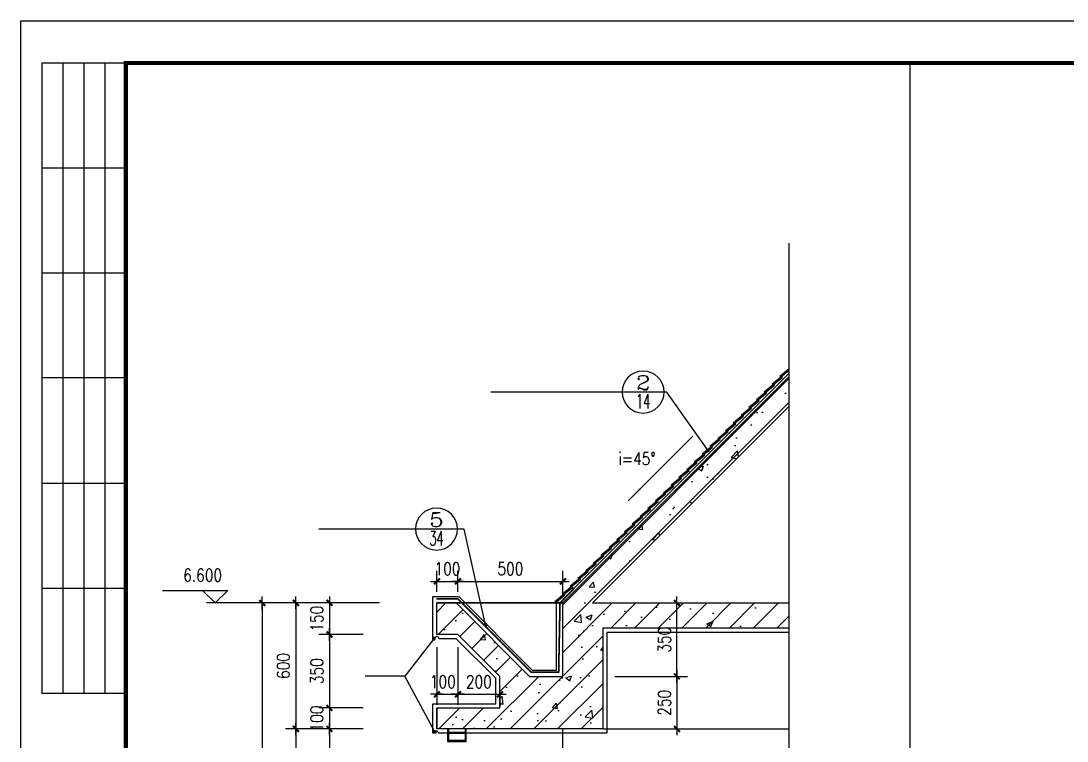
# Model space of a CAD drawing. Extents: x 12400 to 217743, y 90685 to 209848.
# Drawn here: x 115565 to 120550, y 188252 to 191681 of the extents above; entities that cross this region are included whole.
import ezdxf
from ezdxf.enums import TextEntityAlignment as Align

# ---------------------------------------------------------------- set-up
doc = ezdxf.new("R2010")
doc.units = 0
doc.header["$LTSCALE"] = 200
doc.linetypes.add('CONTINOUS', pattern=[0])
doc.layers.get('0').update_dxf_attribs({"linetype": 'CONTINUOUS'})
doc.layers.get('DEFPOINTS').update_dxf_attribs({"linetype": 'CONTINUOUS'})
for name, color, linetype in [('2', 2, 'CONTINUOUS'), ('4', 4, 'CONTINUOUS'), ('8', 8, 'CONTINUOUS'), ('ASHADE', 7, 'CONTINUOUS'), ('F1', 121, 'CONTINOUS'), ('HATCH', 8, 'CONTINUOUS'), ('PUB_DIM', 3, 'CONTINUOUS'), ('PUB_TITLE', 143, 'CONTINUOUS'), ('TEXT', 7, 'CONTINUOUS')]:
    doc.layers.add(name, color=color, linetype=linetype)
doc.styles.add('COMP', font='complex', dxfattribs={"bigfont": 'hztxt'})
doc.styles.add('DIM_FONT', font='SIMPLEX', dxfattribs={"width": 0.8})
doc.dimstyles.new('DIMB20', dxfattribs={"dimscale": 0.2, "dimtxt": 300, "dimasz": 1, "dimexe": 250, "dimexo": 300, "dimgap": 150, "dimtad": 1, "dimdec": 0, "dimzin": 0, "dimdsep": 46, "dimtxsty": 'DIM_FONT', "dimblk": '_DIMX', "dimblk1": '_DIMX', "dimblk2": '_DIMX', "dimcen": 2.5, "dimse2": 1, "dimclrt": 7, "dimadec": 0, "dimazin": 0, "dimtfac": 1, "dimtdec": 0, "dimtix": 1, "dimtmove": 2, "dimatfit": 3, "dimldrblk": '_DIMX', "dimfxl": 0, "dimtolj": 1, "dimtzin": 0, "dimarcsym": 0})
doc.dimstyles.new('DIMN150', dxfattribs={"dimscale": 1.5, "dimtxt": 300, "dimasz": 1, "dimexe": 250, "dimexo": 0, "dimgap": 150, "dimtad": 1, "dimdec": 0, "dimzin": 0, "dimdsep": 46, "dimtxsty": 'DIM_FONT', "dimblk": '_DIMX', "dimblk1": '_DIMX', "dimblk2": '_DIMX', "dimsah": 1, "dimcen": 0, "dimclrt": 7, "dimadec": 0, "dimazin": 0, "dimtfac": 1, "dimtdec": 0, "dimtix": 1, "dimtmove": 2, "dimatfit": 3, "dimldrblk": '_DIMX', "dimfxl": 0, "dimtolj": 1, "dimtzin": 0, "dimarcsym": 0})
doc.dimstyles.new('DIMN20', dxfattribs={"dimscale": 0.2, "dimtxt": 300, "dimasz": 1, "dimexe": 250, "dimexo": 300, "dimgap": 150, "dimtad": 1, "dimdec": 0, "dimzin": 0, "dimdsep": 46, "dimtxsty": 'DIM_FONT', "dimblk": '_DIMX', "dimblk1": '_DIMX', "dimblk2": '_DIMX', "dimcen": 2.5, "dimclrt": 7, "dimadec": 0, "dimazin": 0, "dimtfac": 1, "dimtdec": 0, "dimtix": 1, "dimtmove": 2, "dimatfit": 3, "dimldrblk": '_DIMX', "dimfxl": 0, "dimtolj": 1, "dimtzin": 0, "dimarcsym": 0})

# ---------------------------------------------------------------- blocks, each defined once
blk = doc.blocks.new('_DIMX')
blk.add_line((-150, 0), (150, 0))
at = {"const_width": 50}
blk.add_lwpolyline([(-70, -70), (70, 70)], dxfattribs=at)
blk = doc.blocks.new('*D1977')
at = {"layer": 'DEFPOINTS', "color": 0}
for p in [(117195.4, 188909.5), (117035, 188759.5), (117195.4, 188759.5)]:
    blk.add_point(p, dxfattribs=at)
at = {"layer": 'PUB_DIM', "color": 0, "lineweight": -2}
for p, q in [((117195.4, 188909.5), (116985, 188909.5)), ((117035, 188909.7), (117035, 188909.9)), ((117035, 188909.5), (117035, 188759.5)), ((117195.4, 188759.5), (116985, 188759.5)), ((117035, 188759.3), (117035, 188759.1))]:
    blk.add_line(p, q, dxfattribs=at)
at = {"layer": 'PUB_DIM', "color": 0, "lineweight": -2, "xscale": 0.2, "yscale": 0.2, "zscale": 0.2}
for p, rotation in [((117035, 188909.5), 270), ((117035, 188759.5), 90)]:
    blk.add_blockref('_DIMX', p, dxfattribs=dict(at, rotation=rotation))
at = {"layer": 'PUB_DIM', "color": 7, "insert": (116975, 188834.5), "char_height": 60, "attachment_point": 5, "rotation": 90, "style": 'DIM_FONT'}
blk.add_mtext('\\A1;150', dxfattribs=at)
blk = doc.blocks.new('*D1978')
at = {"layer": 'DEFPOINTS', "color": 0}
for p in [(117195.4, 188759.5), (117035, 188409.5), (117195.4, 188409.5)]:
    blk.add_point(p, dxfattribs=at)
at = {"layer": 'PUB_DIM', "color": 0, "lineweight": -2}
for p, q in [((117195.4, 188759.5), (116985, 188759.5)), ((117035, 188759.3), (117035, 188409.7)), ((117195.4, 188409.5), (116985, 188409.5))]:
    blk.add_line(p, q, dxfattribs=at)
at = {"layer": 'PUB_DIM', "color": 0, "lineweight": -2, "xscale": 0.2, "yscale": 0.2, "zscale": 0.2}
for p, rotation in [((117035, 188759.5), 90), ((117035, 188409.5), 270)]:
    blk.add_blockref('_DIMX', p, dxfattribs=dict(at, rotation=rotation))
at = {"layer": 'PUB_DIM', "color": 7, "insert": (116975, 188584.5), "char_height": 60, "attachment_point": 5, "rotation": 90, "style": 'DIM_FONT'}
blk.add_mtext('\\A1;350', dxfattribs=at)
blk = doc.blocks.new('*D1979')
at = {"layer": 'DEFPOINTS', "color": 0}
for p in [(117195.4, 188409.5), (117035, 188309.5), (117195.4, 188309.5)]:
    blk.add_point(p, dxfattribs=at)
at = {"layer": 'PUB_DIM', "color": 0, "lineweight": -2}
for p, q in [((117195.4, 188409.5), (116985, 188409.5)), ((117035, 188409.7), (117035, 188409.9)), ((117035, 188409.5), (117035, 188309.5)), ((117195.4, 188309.5), (116985, 188309.5)), ((117035, 188309.3), (117035, 188309.1))]:
    blk.add_line(p, q, dxfattribs=at)
at = {"layer": 'PUB_DIM', "color": 0, "lineweight": -2, "xscale": 0.2, "yscale": 0.2, "zscale": 0.2}
for p, rotation in [((117035, 188409.5), 270), ((117035, 188309.5), 90)]:
    blk.add_blockref('_DIMX', p, dxfattribs=dict(at, rotation=rotation))
at = {"layer": 'PUB_DIM', "color": 7, "insert": (116975, 188359.5), "char_height": 60, "attachment_point": 5, "rotation": 90, "style": 'DIM_FONT'}
blk.add_mtext('\\A1;100', dxfattribs=at)
blk = doc.blocks.new('*D1980')
at = {"layer": 'DEFPOINTS', "color": 0}
for p in [(118334.3, 188559.5), (118334.3, 188309.5), (118690.8, 188309.5)]:
    blk.add_point(p, dxfattribs=at)
at = {"layer": 'PUB_DIM', "color": 0, "lineweight": -2}
for p, q in [((118394.3, 188559.5), (118740.8, 188559.5)), ((118690.8, 188559.3), (118690.8, 188309.7)), ((118394.3, 188309.5), (118740.8, 188309.5))]:
    blk.add_line(p, q, dxfattribs=at)
at = {"layer": 'PUB_DIM', "color": 0, "lineweight": -2, "xscale": 0.2, "yscale": 0.2, "zscale": 0.2}
for p, rotation in [((118690.8, 188559.5), 90), ((118690.8, 188309.5), 270)]:
    blk.add_blockref('_DIMX', p, dxfattribs=dict(at, rotation=rotation))
at = {"layer": 'PUB_DIM', "color": 7, "insert": (118630.8, 188434.5), "char_height": 60, "attachment_point": 5, "rotation": 90, "style": 'DIM_FONT'}
blk.add_mtext('\\A1;250', dxfattribs=at)
blk = doc.blocks.new('*D1981')
at = {"layer": 'DEFPOINTS', "color": 0}
for p in [(118408, 188909.5), (118690.8, 188909.5), (118334.3, 188559.5)]:
    blk.add_point(p, dxfattribs=at)
at = {"layer": 'PUB_DIM', "color": 0, "lineweight": -2}
for p, q in [((118468, 188909.5), (118740.8, 188909.5)), ((118690.8, 188559.7), (118690.8, 188909.3)), ((118394.3, 188559.5), (118740.8, 188559.5))]:
    blk.add_line(p, q, dxfattribs=at)
at = {"layer": 'PUB_DIM', "color": 0, "lineweight": -2, "xscale": 0.2, "yscale": 0.2, "zscale": 0.2}
for p, rotation in [((118690.8, 188909.5), 90), ((118690.8, 188559.5), 270)]:
    blk.add_blockref('_DIMX', p, dxfattribs=dict(at, rotation=rotation))
at = {"layer": 'PUB_DIM', "color": 7, "insert": (118630.8, 188734.5), "char_height": 60, "attachment_point": 5, "rotation": 90, "style": 'DIM_FONT'}
blk.add_mtext('\\A1;350', dxfattribs=at)
blk = doc.blocks.new('*D1982')
at = {"layer": 'DEFPOINTS', "color": 0}
for p in [(117195.4, 188309.5), (117035, 187809.5), (117195.4, 187809.5)]:
    blk.add_point(p, dxfattribs=at)
at = {"layer": 'PUB_DIM', "color": 0, "lineweight": -2}
for p, q in [((117195.4, 188309.5), (116985, 188309.5)), ((117035, 188309.3), (117035, 187809.7)), ((117195.4, 187809.5), (116985, 187809.5))]:
    blk.add_line(p, q, dxfattribs=at)
at = {"layer": 'PUB_DIM', "color": 0, "lineweight": -2, "xscale": 0.2, "yscale": 0.2, "zscale": 0.2}
for p, rotation in [((117035, 188309.5), 90), ((117035, 187809.5), 270)]:
    blk.add_blockref('_DIMX', p, dxfattribs=dict(at, rotation=rotation))
at = {"layer": 'PUB_DIM', "color": 7, "insert": (116975, 188059.5), "char_height": 60, "attachment_point": 5, "rotation": 90, "style": 'DIM_FONT'}
blk.add_mtext('\\A1;500', dxfattribs=at)
blk = doc.blocks.new('*D1991')
at = {"layer": 'DEFPOINTS', "color": 0}
for p in [(117035.4, 188909.5), (116875, 188309.5), (117035.4, 188309.5)]:
    blk.add_point(p, dxfattribs=at)
at = {"layer": 'PUB_DIM', "color": 0, "lineweight": -2}
for p, q in [((117035.4, 188909.5), (116825, 188909.5)), ((116875, 188909.3), (116875, 188309.7)), ((117035.4, 188309.5), (116825, 188309.5))]:
    blk.add_line(p, q, dxfattribs=at)
at = {"layer": 'PUB_DIM', "color": 0, "lineweight": -2, "xscale": 0.2, "yscale": 0.2, "zscale": 0.2}
for p, rotation in [((116875, 188909.5), 90), ((116875, 188309.5), 270)]:
    blk.add_blockref('_DIMX', p, dxfattribs=dict(at, rotation=rotation))
at = {"layer": 'PUB_DIM', "color": 7, "insert": (116815, 188609.5), "char_height": 60, "attachment_point": 5, "rotation": 90, "style": 'DIM_FONT'}
blk.add_mtext('\\A1;600', dxfattribs=at)
blk = doc.blocks.new('*D1999')
at = {"layer": 'DEFPOINTS', "color": 0}
for p in [(117647.1, 189012.3), (117547, 188902.9), (117647.1, 188902.9)]:
    blk.add_point(p, dxfattribs=at)
at = {"layer": 'PUB_DIM', "color": 0, "lineweight": -2}
for p, q in [((117547, 188962.9), (117547, 189062.3)), ((117647.1, 188962.9), (117647.1, 189062.3)), ((117546.8, 189012.3), (117546.6, 189012.3)), ((117547, 189012.3), (117647.1, 189012.3)), ((117647.3, 189012.3), (117647.5, 189012.3))]:
    blk.add_line(p, q, dxfattribs=at)
at = {"layer": 'PUB_DIM', "color": 0, "lineweight": -2, "xscale": 0.2, "yscale": 0.2, "zscale": 0.2}
blk.add_blockref('_DIMX', (117547, 189012.3), dxfattribs=at)
at = {"layer": 'PUB_DIM', "color": 0, "lineweight": -2, "xscale": 0.2, "yscale": 0.2, "zscale": 0.2, "rotation": 180}
blk.add_blockref('_DIMX', (117647.1, 189012.3), dxfattribs=at)
at = {"layer": 'PUB_DIM', "color": 7, "insert": (117597.1, 189072.3), "char_height": 60, "attachment_point": 5, "style": 'DIM_FONT'}
blk.add_mtext('\\A1;100', dxfattribs=at)
blk = doc.blocks.new('*D2000')
at = {"layer": 'DEFPOINTS', "color": 0}
for p in [(118147, 189012.3), (117647.1, 188902.9), (118147, 188884.8)]:
    blk.add_point(p, dxfattribs=at)
at = {"layer": 'PUB_DIM', "color": 0, "lineweight": -2}
for p, q in [((117647.1, 188962.9), (117647.1, 189062.3)), ((118147, 188944.8), (118147, 189062.3)), ((117647.3, 189012.3), (118146.8, 189012.3))]:
    blk.add_line(p, q, dxfattribs=at)
at = {"layer": 'PUB_DIM', "color": 0, "lineweight": -2, "xscale": 0.2, "yscale": 0.2, "zscale": 0.2, "rotation": 180}
blk.add_blockref('_DIMX', (117647.1, 189012.3), dxfattribs=at)
at = {"layer": 'PUB_DIM', "color": 0, "lineweight": -2, "xscale": 0.2, "yscale": 0.2, "zscale": 0.2}
blk.add_blockref('_DIMX', (118147, 189012.3), dxfattribs=at)
at = {"layer": 'PUB_DIM', "color": 7, "insert": (117897.1, 189072.3), "char_height": 60, "attachment_point": 5, "style": 'DIM_FONT'}
blk.add_mtext('\\A1;500', dxfattribs=at)
blk = doc.blocks.new('*D2001')
at = {"layer": 'DEFPOINTS', "color": 0}
for p in [(117547, 188759.5), (117647.1, 188759.5), (117647.1, 188474.5)]:
    blk.add_point(p, dxfattribs=at)
at = {"layer": 'PUB_DIM', "color": 0, "lineweight": -2}
for p, q in [((117547, 188699.5), (117547, 188424.5)), ((117647.1, 188699.5), (117647.1, 188424.5)), ((117547.2, 188474.5), (117646.9, 188474.5))]:
    blk.add_line(p, q, dxfattribs=at)
at = {"layer": 'PUB_DIM', "color": 0, "lineweight": -2, "xscale": 0.2, "yscale": 0.2, "zscale": 0.2, "rotation": 180}
blk.add_blockref('_DIMX', (117547, 188474.5), dxfattribs=at)
at = {"layer": 'PUB_DIM', "color": 0, "lineweight": -2, "xscale": 0.2, "yscale": 0.2, "zscale": 0.2}
blk.add_blockref('_DIMX', (117647.1, 188474.5), dxfattribs=at)
at = {"layer": 'PUB_DIM', "color": 7, "insert": (117575.1, 188534.5), "char_height": 60, "attachment_point": 5, "style": 'DIM_FONT'}
blk.add_mtext('\\A1;100', dxfattribs=at)
blk = doc.blocks.new('*D2002')
at = {"layer": 'DEFPOINTS', "color": 0}
for p in [(117647.1, 188759.5), (117847.1, 188540.2), (117847.1, 188474.5)]:
    blk.add_point(p, dxfattribs=at)
at = {"layer": 'PUB_DIM', "color": 0, "lineweight": -2}
for p, q in [((117647.1, 188699.5), (117647.1, 188424.5)), ((117647.3, 188474.5), (117846.9, 188474.5)), ((117847.1, 188480.2), (117847.1, 188424.5))]:
    blk.add_line(p, q, dxfattribs=at)
at = {"layer": 'PUB_DIM', "color": 0, "lineweight": -2, "xscale": 0.2, "yscale": 0.2, "zscale": 0.2, "rotation": 180}
blk.add_blockref('_DIMX', (117647.1, 188474.5), dxfattribs=at)
at = {"layer": 'PUB_DIM', "color": 0, "lineweight": -2, "xscale": 0.2, "yscale": 0.2, "zscale": 0.2}
blk.add_blockref('_DIMX', (117847.1, 188474.5), dxfattribs=at)
at = {"layer": 'PUB_DIM', "color": 7, "insert": (117747.1, 188534.5), "char_height": 60, "attachment_point": 5, "style": 'DIM_FONT'}
blk.add_mtext('\\A1;200', dxfattribs=at)
blk = doc.blocks.new('_ARROW')
blk.add_solid([(0, 0), (-1, 0.1), (-1, -0.1)])
blk = doc.blocks.new('*D2175')
at = {"layer": 'DEFPOINTS', "color": 0}
for p in [(116875.4, 188909.5), (116715, 185609.5), (116875.4, 185609.5)]:
    blk.add_point(p, dxfattribs=at)
at = {"layer": 'PUB_DIM', "color": 0, "lineweight": -2}
for p, q in [((116875.4, 188909.5), (116665, 188909.5)), ((116715, 188909.3), (116715, 185609.7))]:
    blk.add_line(p, q, dxfattribs=at)
at = {"layer": 'PUB_DIM', "color": 0, "lineweight": -2, "xscale": 0.2, "yscale": 0.2, "zscale": 0.2}
for p, rotation in [((116715, 188909.5), 90), ((116715, 185609.5), 270)]:
    blk.add_blockref('_DIMX', p, dxfattribs=dict(at, rotation=rotation))
at = {"layer": 'PUB_DIM', "color": 7, "insert": (116655, 187259.5), "char_height": 60, "attachment_point": 5, "rotation": 90, "style": 'DIM_FONT'}
blk.add_mtext('\\A1;3300', dxfattribs=at)
blk = doc.blocks.new('*D2181')
at = {"layer": 'DEFPOINTS', "color": 0}
for p in [(117035.4, 188309.5), (116875, 186109.5), (117035.4, 186109.5)]:
    blk.add_point(p, dxfattribs=at)
at = {"layer": 'PUB_DIM', "color": 0, "lineweight": -2}
for p, q in [((117035.4, 188309.5), (116825, 188309.5)), ((116875, 188309.3), (116875, 186109.7)), ((117035.4, 186109.5), (116825, 186109.5))]:
    blk.add_line(p, q, dxfattribs=at)
at = {"layer": 'PUB_DIM', "color": 0, "lineweight": -2, "xscale": 0.2, "yscale": 0.2, "zscale": 0.2}
for p, rotation in [((116875, 188309.5), 90), ((116875, 186109.5), 270)]:
    blk.add_blockref('_DIMX', p, dxfattribs=dict(at, rotation=rotation))
at = {"layer": 'PUB_DIM', "color": 7, "insert": (116815, 187209.5), "char_height": 60, "attachment_point": 5, "rotation": 90, "style": 'DIM_FONT'}
blk.add_mtext('\\A1;2200', dxfattribs=at)
blk = doc.blocks.new('_INDEX')
blk.add_line((-0.5, 0), (0.5, 0))
blk.add_circle((0, 0), 0.5)
at = {"style": 'COMP'}
for tag, width, p, p2 in [('1', 2.333333, (-0.17, 0.05), (0.17, 0.05)), ('-', 1.166667, (-0.17, -0.39), (0.17, -0.39))]:
    blk.add_attdef(tag, text='', height=0.34, dxfattribs=dict(at, width=width)).set_placement(p, p2, align=Align.FIT)

msp = doc.modelspace()

# ---------------------------------------------------------------- hatches: boundary and pattern name
at = {"layer": 'HATCH'}
h = msp.add_hatch(dxfattribs=at)
h.set_pattern_fill('AN31C', color=256, scale=400, style=0)
h.set_pattern_definition([(45, (-62562.07, 182309.47), (-56.568542, 56.568542), []), (50, (-62562.07, 182309.47), (286.90407, -25.10085), [30, -330]), (355, (-62562.07, 182309.47), (-55.50053, 300.87685), [24, -264]), (100.4514, (-62538.16, 182307.37), (231.40375, 275.7758), [25.49608, -280.45684]), (46.1842, (-62562.07, 182389.47), (426.8964, -66.2076), [45, -495]), (96.6356, (-62526.5, 182383.95), (373.8651, 389.64715), [38.2441, -420.6852]), (351.1842, (-62562.07, 182389.47), (373.8648, 389.6474), [36, -396]), (21, (-62522.07, 182369.47), (238.76282, -161.04756), [30, -330]), (326, (-62522.07, 182369.47), (97.32613, 290.06), [24, -264]), (71.4514, (-62502.17, 182356.05), (336.08905, 129.0122), [25.49608, -280.45684]), (37.5, (-62562.07, 182309.47), (4.86394, 133.15754), [0, -260.8, 0, -268, 0, -265]), (7.5, (-62562.07, 182309.47), (105.22781, 157.76468), [0, -152.8, 0, -254.8, 0, -101]), (327.5, (-62651.27, 182309.47), (213.528974, -9.02195), [0, -100, 0, -312, 0, -414]), (317.5, (-62691.27, 182309.47), (233.27447, 40.042), [0, -130, 0, -207.2, 0, -294])])
h.paths.add_polyline_path([(117988.54, 188559.467), (117638.54, 188909.467), (117547.024, 188909.467), (117547.024, 188759.467), (117647.118, 188759.467), (117847.118, 188559.467), (117847.118, 188409.467), (117547.024, 188409.467), (117547.024, 188309.467), (118337.024, 188309.467), (118337.024, 188789.467), (119223.938, 188789.467), (119223.938, 188909.467), (118288.445, 188909.467), (119223.938, 189844.959), (119223.938, 189986.381), (118147.024, 188909.467), (118147.024, 188559.467)])
h.paths.add_polyline_path([(118585.754, 188657.752), (118585.754, 188811.181), (118675.754, 188811.181), (118675.754, 188657.752)], flags=25)

# ---------------------------------------------------------------- linework, layer by layer
for p, q in [((119799.889, 191480.554), (119799.889, 180000.554)), ((118147.024, 188909.467), (117647.024, 188909.467)), ((118147.024, 186139.467), (118147.024, 188309.467))]:
    msp.add_line(p, q)
at = {"color": 8}
for points in [[(119144.036, 189950.658), (119147.191, 189946.779), (119193.174, 189984.172), (119190.02, 189988.051), (119144.036, 189950.658)], [(119107.039, 189913.661), (119110.193, 189909.782), (119156.177, 189947.174), (119153.022, 189951.054), (119107.039, 189913.661)], [(119033.044, 189839.667), (119036.199, 189835.787), (119082.183, 189873.18), (119079.028, 189877.059), (119033.044, 189839.667)], [(119070.042, 189876.664), (119073.196, 189872.785), (119119.18, 189910.177), (119116.025, 189914.057), (119070.042, 189876.664)], [(118996.047, 189802.669), (118999.202, 189798.79), (119045.185, 189836.183), (119042.031, 189840.062), (118996.047, 189802.669)], [(118959.05, 189765.672), (118962.205, 189761.793), (119008.188, 189799.186), (119005.034, 189803.065), (118959.05, 189765.672)], [(118885.056, 189691.678), (118888.21, 189687.799), (118934.194, 189725.191), (118931.039, 189729.071), (118885.056, 189691.678)], [(118922.053, 189728.675), (118925.207, 189724.796), (118971.191, 189762.188), (118968.036, 189766.068), (118922.053, 189728.675)], [(118848.058, 189654.681), (118851.213, 189650.801), (118897.197, 189688.194), (118894.042, 189692.073), (118848.058, 189654.681)], [(118811.061, 189617.684), (118814.216, 189613.804), (118860.199, 189651.197), (118857.045, 189655.076), (118811.061, 189617.684)], [(118737.067, 189543.689), (118740.221, 189539.81), (118786.205, 189577.202), (118783.05, 189581.082), (118737.067, 189543.689)], [(118774.064, 189580.686), (118777.219, 189576.807), (118823.202, 189614.2), (118820.048, 189618.079), (118774.064, 189580.686)], [(118700.07, 189506.692), (118703.224, 189502.813), (118749.208, 189540.205), (118746.053, 189544.085), (118700.07, 189506.692)], [(118663.072, 189469.695), (118666.227, 189465.815), (118712.211, 189503.208), (118709.056, 189507.087), (118663.072, 189469.695)], [(118589.078, 189395.7), (118592.233, 189391.821), (118638.216, 189429.214), (118635.062, 189433.093), (118589.078, 189395.7)], [(118626.075, 189432.698), (118629.23, 189428.818), (118675.213, 189466.211), (118672.059, 189470.09), (118626.075, 189432.698)], [(118552.081, 189358.703), (118555.235, 189354.824), (118601.219, 189392.216), (118598.065, 189396.096), (118552.081, 189358.703)], [(118515.084, 189321.706), (118518.238, 189317.827), (118564.222, 189355.219), (118561.067, 189359.099), (118515.084, 189321.706)], [(118441.089, 189247.712), (118444.244, 189243.832), (118490.227, 189281.225), (118487.073, 189285.104), (118441.089, 189247.712)], [(118478.087, 189284.709), (118481.241, 189280.829), (118527.225, 189318.222), (118524.07, 189322.101), (118478.087, 189284.709)], [(118404.092, 189210.714), (118407.247, 189206.835), (118453.23, 189244.228), (118450.076, 189248.107), (118404.092, 189210.714)], [(118367.095, 189173.717), (118370.249, 189169.838), (118416.233, 189207.23), (118413.079, 189211.11), (118367.095, 189173.717)], [(118293.101, 189099.723), (118296.255, 189095.843), (118342.239, 189133.236), (118339.084, 189137.115), (118293.101, 189099.723)], [(118330.098, 189136.72), (118333.252, 189132.841), (118379.236, 189170.233), (118376.081, 189174.113), (118330.098, 189136.72)], [(118256.103, 189062.726), (118259.258, 189058.846), (118305.241, 189096.239), (118302.087, 189100.118), (118256.103, 189062.726)], [(118219.106, 189025.728), (118222.261, 189021.849), (118268.244, 189059.242), (118265.09, 189063.121), (118219.106, 189025.728)], [(118145.112, 188951.734), (118148.266, 188947.855), (118194.25, 188985.247), (118191.095, 188989.127), (118145.112, 188951.734)], [(118182.109, 188988.731), (118185.263, 188984.852), (118231.247, 189022.244), (118228.093, 189026.124), (118182.109, 188988.731)], [(118108.115, 188914.737), (118111.269, 188910.857), (118157.253, 188948.25), (118154.098, 188952.129), (118108.115, 188914.737)]]:
    msp.add_lwpolyline(points, close=True, dxfattribs=at)
msp.add_lwpolyline([(119223.938, 190022.545), (119181.033, 189987.655), (119181.033, 189987.655), (119184.188, 189983.776), (119223.938, 190016.1)], dxfattribs=at)
at = {"layer": '2'}
for p, q in [((118169.301, 188947.804), (119223.938, 190002.441)), ((117527.024, 188939.467), (117650.966, 188939.467)), ((117527.024, 188739.467), (117527.024, 188939.467)), ((117650.966, 188939.467), (118000.966, 188589.467)), ((117647.024, 188909.467), (117547.024, 188909.467)), ((118117.024, 188589.467), (118117.024, 188906.21)), ((117537.55, 188739.467), (117527.024, 188739.467)), ((117638.834, 188739.467), (117557.55, 188739.467)), ((117827.118, 188551.182), (117638.834, 188739.467)), ((118000.966, 188589.467), (118117.024, 188589.467)), ((117827.118, 188429.467), (117827.118, 188551.182)), ((117527.024, 188289.467), (117527.024, 188429.467)), ((117527.024, 188429.467), (117827.118, 188429.467)), ((117547.024, 188409.467), (117547.024, 188309.467)), ((117534.631, 188289.467), (117527.024, 188289.467)), ((117597.024, 188289.467), (117554.631, 188289.467))]:
    msp.add_line(p, q, dxfattribs=at)
msp.add_lwpolyline([(119223.938, 188769.467), (118357.024, 188769.467), (118357.024, 188289.467), (117687.024, 188289.467)], dxfattribs=at)
for centre, radius, start, end in [((118108.957, 188917.131), 13.577, 306.453813, 11.347675), ((117547.55, 188739.467), 10, 0, 180), ((117544.631, 188289.467), 10, 0, 180)]:
    msp.add_arc(centre, radius, start, end, dxfattribs=at)
at = {"layer": '4'}
for q in [(119223.938, 189844.959), (119223.938, 188909.467)]:
    msp.add_line((118288.445, 188909.467), q, dxfattribs=at)
msp.add_lwpolyline([(119223.938, 188789.467), (118337.024, 188789.467), (118337.024, 188309.467), (117547.024, 188309.467), (117547.024, 188409.467), (117847.118, 188409.467), (117847.118, 188559.467), (117647.118, 188759.467), (117547.024, 188759.467), (117547.024, 188909.467), (117638.54, 188909.467), (117988.54, 188559.467), (118147.024, 188559.467), (118147.024, 188909.467), (119223.938, 189986.381)], dxfattribs=at)
at = {"layer": '8'}
for p, q in [((117638.54, 188909.467), (118147.024, 188909.467)), ((118337.024, 188309.467), (119223.938, 188309.467))]:
    msp.add_line(p, q, dxfattribs=at)
at = {"layer": 'ASHADE', "const_width": 8}
msp.add_lwpolyline([(118201.004, 188979.384), (118133.553, 188909.467), (118127.024, 188579.467), (117996.824, 188579.467), (117646.824, 188929.467), (117544.947, 188929.467)], dxfattribs=at)
at = {"layer": 'F1'}
for p, q in [((117597.024, 188309.467), (117597.024, 188249.467)), ((117602.024, 188309.467), (117602.024, 188294.467)), ((117602.024, 188294.467), (117682.024, 188294.467)), ((117602.024, 188289.467), (117602.024, 188254.467)), ((117602.024, 188289.467), (117682.024, 188289.467))]:
    msp.add_line(p, q, dxfattribs=at)
for points in [[(117597.024, 188249.467), (117687.024, 188249.467), (117687.024, 188249.467), (117687.024, 188309.467)], [(117682.024, 188289.467), (117682.024, 188254.467), (117682.024, 188254.467), (117602.024, 188254.467)], [(117682.024, 188309.467), (117682.024, 188294.467)]]:
    msp.add_lwpolyline(points, dxfattribs=at)
at = {"layer": 'PUB_DIM'}
for p, q in [((119223.938, 190621.933), (119223.938, 186023.413)), ((116238.758, 188969.467), (116550.758, 188969.467)), ((116430.758, 188969.467), (116490.758, 188909.467)), ((116490.758, 188909.467), (116550.758, 188969.467)), ((117273.826, 188909.467), (116449.18, 188909.467))]:
    msp.add_line(p, q, dxfattribs=at)
msp.add_lwpolyline([(118458.958, 189395.451), (118767.137, 189703.459)], dxfattribs=at)
at = {"layer": 'PUB_TITLE'}
for p, q in [((115664.746, 191480.554), (115664.746, 188480.554)), ((115664.746, 191480.554), (116064.746, 191480.554)), ((115764.746, 191480.554), (115764.746, 188480.554)), ((115864.746, 191480.554), (115864.746, 188480.554)), ((115964.746, 191480.554), (115964.746, 188480.554)), ((116064.746, 191480.554), (116064.746, 188480.554)), ((115664.746, 190980.554), (116064.746, 190980.554)), ((115664.746, 190480.554), (116064.746, 190480.554)), ((116064.746, 189980.554), (115664.746, 189980.554)), ((115664.746, 189480.554), (116064.746, 189480.554)), ((115664.746, 188980.554), (116064.746, 188980.554)), ((115664.746, 188480.554), (116064.746, 188480.554))]:
    msp.add_line(p, q, dxfattribs=at)
msp.add_lwpolyline([(132384.746, 179800.554), (115564.746, 179800.554), (115564.746, 191680.554), (132384.746, 191680.554)], close=True, dxfattribs=at)
at = {"layer": 'PUB_TITLE', "const_width": 20}
msp.add_lwpolyline([(132184.746, 180000.554), (132184.746, 191480.554), (116064.746, 191480.554), (116064.746, 180000.554)], close=True, dxfattribs=at)
at = {"layer": 'TEXT'}
for p, q in [((118642.278, 189913.763, 0), (117804.232, 189913.763, 0)), ((117676.818, 189261.493, 0), (116984.016, 189261.493, 0)), ((117394.228, 188560.771, 0), (117204.874, 188560.771, 0))]:
    msp.add_line(p, q, dxfattribs=at)

# ---------------------------------------------------------------- block references
at = {"layer": 'PUB_DIM', "xscale": 80, "yscale": 80, "zscale": 80, "rotation": 224.984125926}
msp.add_blockref('_ARROW', (118458.958, 189395.451), dxfattribs=at)
at = {"layer": 'TEXT'}
ref = msp.add_blockref('_INDEX', (118529.653, 189913.763, 0), dxfattribs=dict(at, xscale=-200.0000000000001, yscale=200.0000000000001, zscale=200.0000000000001))
ref.add_attrib('1', '2', dxfattribs={"layer": '0', "height": 68, "style": 'COMP', "width": 1.5}).set_placement((118495.653, 189923.763, 0), (118563.653, 189923.763, 0), align=Align.FIT)
ref.add_attrib('-', '14', dxfattribs={"layer": '0', "height": 68, "style": 'COMP', "width": 0.677419}).set_placement((118495.653, 189835.763, 0), (118563.653, 189835.763, 0), align=Align.FIT)
ref = msp.add_blockref('_INDEX', (117545.206, 189261.493, 0), dxfattribs=dict(at, xscale=-200.0000000000001, yscale=200.0000000000001, zscale=200.0000000000001))
ref.add_attrib('1', '5', dxfattribs={"layer": '0', "height": 68, "style": 'COMP', "width": 1.5}).set_placement((117511.206, 189271.493, 0), (117579.206, 189271.493, 0), align=Align.FIT)
ref.add_attrib('-', '34', dxfattribs={"layer": '0', "height": 68, "style": 'COMP', "width": 0.6}).set_placement((117511.206, 189183.493, 0), (117579.206, 189183.493, 0), align=Align.FIT)

# ---------------------------------------------------------------- texts
at = {"layer": 'PUB_DIM', "style": 'DIM_FONT', "width": 0.8}
for s, p in [('i=45%%d', (118588.724, 189566.393)), ('6.600', (116523.158, 189011.467))]:
    msp.add_text(s, height=60, dxfattribs=at).set_placement(p, align=Align.RIGHT)

# ---------------------------------------------------------------- dimensions: what is measured, and where the dimension line sits
at = {"layer": 'PUB_DIM'}
for base, p1, p2, picture, middle in [((117647.118, 189012.276), (117547.024, 188902.877), (117647.118, 188902.877), '*D1999', (117597.071, 189072.276)), ((118147.024, 189012.276), (117647.118, 188902.877), (118147.024, 188884.8), '*D2000', (117897.071, 189072.276)), ((117847.118, 188474.487), (117647.118, 188759.467), (117847.118, 188540.217), '*D2002', (117747.118, 188534.487))]:
    dim = msp.add_linear_dim(base=base, p1=p1, p2=p2, dimstyle='DIMN20', dxfattribs=at)
    dim.commit()
    dim.dimension.update_dxf_attribs({"geometry": picture, "text_midpoint": middle})
for base, p1, p2, dimstyle, picture, middle in [((116715.005, 185609.467), (116875.444, 188909.467), (116875.444, 185609.467), 'DIMB20', '*D2175', (116655.005, 187259.467)), ((116875.005, 188309.467), (117035.444, 188909.467), (117035.444, 188309.467), 'DIMN20', '*D1991', (116815.005, 188609.467)), ((117035.005, 188759.467), (117195.444, 188909.467), (117195.444, 188759.467), 'DIMN20', '*D1977', (116975.005, 188834.467)), ((117035.005, 188409.467), (117195.444, 188759.467), (117195.444, 188409.467), 'DIMN20', '*D1978', (116975.005, 188584.467)), ((117035.005, 188309.467), (117195.444, 188409.467), (117195.444, 188309.467), 'DIMN20', '*D1979', (116975.005, 188359.467)), ((116875.005, 186109.467), (117035.444, 188309.467), (117035.444, 186109.467), 'DIMN20', '*D2181', (116815.005, 187209.467)), ((117035.005, 187809.467), (117195.444, 188309.467), (117195.444, 187809.467), 'DIMN20', '*D1982', (116975.005, 188059.467))]:
    dim = msp.add_linear_dim(base=base, p1=p1, p2=p2, angle=90, dimstyle=dimstyle, override={"dimexo": 0, "dimblk1": '_DIMX', "dimblk2": '_DIMX', "dimsah": 1}, dxfattribs=at)
    dim.commit()
    dim.dimension.update_dxf_attribs({"geometry": picture, "text_midpoint": middle})
for base, p2, picture, middle in [((118690.754, 188909.467), (118408.045, 188909.467), '*D1981', (118630.754, 188734.467)), ((118690.754, 188309.467), (118334.319, 188309.467), '*D1980', (118630.754, 188434.467))]:
    dim = msp.add_linear_dim(base=base, p1=(118334.319, 188559.467), p2=p2, angle=90, dimstyle='DIMN20', dxfattribs=at)
    dim.commit()
    dim.dimension.update_dxf_attribs({"geometry": picture, "text_midpoint": middle})
dim = msp.add_linear_dim(base=(117647.118, 188474.487), p1=(117547.024, 188759.467), p2=(117647.118, 188759.467), dimstyle='DIMN20', dxfattribs=at)
dim.commit()
dim.dimension.update_dxf_attribs({"geometry": '*D2001', "text_midpoint": (117575.149, 188534.487), "dimtype": 160})

# ---------------------------------------------------------------- leaders
at = {"layer": 'TEXT'}
for points in [[(118837.471, 189636.235, 0), (118642.278, 189913.763, 0)], [(117778.649, 188805.262), (117676.818, 189261.493)], [(117532.287, 188739.467, 20.59), (117394.228, 188560.771, 20.59)], [(117536.878, 188295.783, 20.59), (117394.228, 188560.771, 20.59)]]:
    msp.add_leader(points, dimstyle='DIMN150', override={"dimasz": 50, "dimldrblk": 'DOTSMALL'}, dxfattribs=at)

doc.saveas('drawing.dxf')
